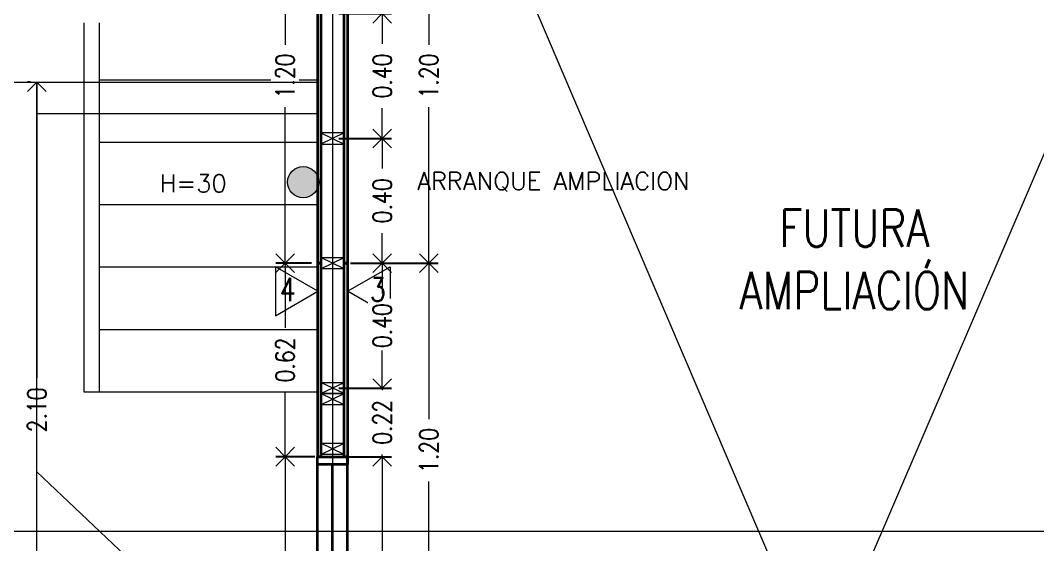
# Model space of a CAD drawing. Header units: metres. Extents: x -2 to 612, y -64 to 156.
# Drawn here: x 465.894 to 469.153, y 27.16 to 28.84 of the extents above; entities that cross this region are included whole.
import ezdxf

# ---------------------------------------------------------------- set-up
doc = ezdxf.new("R2010")
doc.units = ezdxf.units.M
doc.header["$LTSCALE"] = 5
doc.header["$MEASUREMENT"] = 0
doc.layers.get('0').update_dxf_attribs({"color": 30})
doc.layers.get('DEFPOINTS').update_dxf_attribs({"color": 210})
for name, color, linetype, lineweight in [('A-ANNO-DIMS', 3, 'Continuous', 18), ('A-ANNO-SYMB', 3, 'Continuous', 18), ('A-ANNO-TEXT', 3, 'Continuous', 18), ('A-ELEV-IDEN', 3, 'Continuous', 18), ('A-ELEV-MBE1', 7, 'Continuous', 35), ('A-FLOR-PATT', 8, 'Continuous', 18), ('A-FURN', 8, 'Continuous', 18), ('A-SECT-MCUT', 7, 'Continuous', 35), ('A-WALL-PATT', 8, 'Continuous', 18), ('A-WALL-STUD', 3, 'Continuous', 18)]:
    doc.layers.add(name, color=color, linetype=linetype, lineweight=lineweight)
doc.styles.add('E-ROMANS', font='romans.shx', dxfattribs={"width": 0.8})
doc.dimstyles.new('E-0050_ARW_12', dxfattribs={"dimscale": 0.001, "dimtxt": 60, "dimasz": 60, "dimexe": 30, "dimexo": 20, "dimgap": 30, "dimtad": 0, "dimzin": 0, "dimdsep": 46, "dimtxsty": 'E-ROMANS', "dimblk": 'OPEN90', "dimcen": 30, "dimclrd": 256, "dimclre": 256, "dimclrt": 256, "dimadec": 0, "dimazin": 0, "dimtfac": 1, "dimtmove": 1, "dimatfit": 3, "dimldrblk": 'OPEN90', "dimfxl": 1, "dimtfill": 1, "dimtolj": 1, "dimtzin": 0, "dimlwd": -1, "dimarcsym": 0})

# ---------------------------------------------------------------- blocks, each defined once
blk = doc.blocks.new('_Open90')
at = {"color": 0, "linetype": 'ByBlock', "lineweight": -2}
for p, q in [((0, 0), (-1, 0)), ((-0.5, 0.5), (0, 0)), ((0, 0), (-0.5, -0.5))]:
    blk.add_line(p, q, dxfattribs=at)
blk = doc.blocks.new('*D682')
at = {"layer": 'A-ANNO-DIMS', "lineweight": -2, "transparency": 16777216}
for p, q in [((465.9266, 28.6415), (465.9166, 28.6415)), ((465.9266, 26.5415), (465.9166, 26.5415))]:
    blk.add_line(p, q, dxfattribs=at)
at = {"layer": 'A-ANNO-DIMS', "transparency": 16777216}
for p, q in [((465.9466, 28.5815), (465.9466, 27.6947)), ((465.9466, 26.6015), (465.9466, 27.4884))]:
    blk.add_line(p, q, dxfattribs=at)
at = {"layer": 'DEFPOINTS', "color": 0, "transparency": 16777216}
for p in [(465.9466, 28.6415), (465.9466, 28.6415), (465.9466, 26.5415)]:
    blk.add_point(p, dxfattribs=at)
at = {"layer": 'A-ANNO-DIMS', "transparency": 16777216, "xscale": 0.06, "yscale": 0.06, "zscale": 0.06}
for p, rotation in [((465.9466, 28.6415), 90), ((465.9466, 26.5415), 270)]:
    blk.add_blockref('_Open90', p, dxfattribs=dict(at, rotation=rotation))
at = {"layer": 'A-ANNO-DIMS', "transparency": 16777216, "insert": (465.9466, 27.5915), "char_height": 0.06, "attachment_point": 5, "rotation": 90, "style": 'E-ROMANS', "bg_fill": 3, "box_fill_scale": 1.25, "bg_fill_color": 256, "bg_fill_true_color": 13158600, "bg_fill_transparency": 0}
blk.add_mtext('\\A1;2.10', dxfattribs=at)
blk = doc.blocks.new('*D595')
at = {"layer": 'A-ANNO-DIMS', "lineweight": -2, "transparency": 16777216}
for p, q in [((466.9621, 27.4415), (467.0829, 27.4415)), ((466.9141, 26.5665), (467.0829, 26.5665))]:
    blk.add_line(p, q, dxfattribs=at)
at = {"layer": 'A-ANNO-DIMS', "transparency": 16777216}
for p, q in [((467.0529, 27.3815), (467.0529, 27.1072)), ((467.0529, 26.6265), (467.0529, 26.9009))]:
    blk.add_line(p, q, dxfattribs=at)
at = {"layer": 'DEFPOINTS', "color": 0, "transparency": 16777216}
for p in [(466.9421, 27.4415), (467.0529, 27.4415), (466.8941, 26.5665)]:
    blk.add_point(p, dxfattribs=at)
at = {"layer": 'A-ANNO-DIMS', "transparency": 16777216, "xscale": 0.06, "yscale": 0.06, "zscale": 0.06}
for p, rotation in [((467.0529, 27.4415), 90), ((467.0529, 26.5665), 270)]:
    blk.add_blockref('_Open90', p, dxfattribs=dict(at, rotation=rotation))
at = {"layer": 'A-ANNO-DIMS', "transparency": 16777216, "insert": (467.0529, 27.004), "char_height": 0.06, "attachment_point": 5, "rotation": 90, "style": 'E-ROMANS', "bg_fill": 3, "box_fill_scale": 1.25, "bg_fill_color": 256, "bg_fill_true_color": 13158600, "bg_fill_transparency": 0}
blk.add_mtext('\\A1;0.87', dxfattribs=at)
blk = doc.blocks.new('*D596')
at = {"layer": 'A-ANNO-DIMS', "lineweight": -2, "transparency": 16777216}
for p, q in [((466.9141, 28.4615), (467.0829, 28.4615)), ((466.9516, 28.0615), (467.0829, 28.0615))]:
    blk.add_line(p, q, dxfattribs=at)
at = {"layer": 'A-ANNO-DIMS', "transparency": 16777216}
for p, q in [((467.0529, 28.4015), (467.0529, 28.3647)), ((467.0529, 28.1215), (467.0529, 28.1584))]:
    blk.add_line(p, q, dxfattribs=at)
at = {"layer": 'DEFPOINTS', "color": 0, "transparency": 16777216}
for p in [(466.8941, 28.4615), (467.0529, 28.4615), (466.9316, 28.0615)]:
    blk.add_point(p, dxfattribs=at)
at = {"layer": 'A-ANNO-DIMS', "transparency": 16777216, "xscale": 0.06, "yscale": 0.06, "zscale": 0.06}
for p, rotation in [((467.0529, 28.4615), 90), ((467.0529, 28.0615), 270)]:
    blk.add_blockref('_Open90', p, dxfattribs=dict(at, rotation=rotation))
at = {"layer": 'A-ANNO-DIMS', "transparency": 16777216, "insert": (467.0529, 28.2615), "char_height": 0.06, "attachment_point": 5, "rotation": 90, "style": 'E-ROMANS', "bg_fill": 3, "box_fill_scale": 1.25, "bg_fill_color": 256, "bg_fill_true_color": 13158600, "bg_fill_transparency": 0}
blk.add_mtext('\\A1;0.40', dxfattribs=at)
blk = doc.blocks.new('*D597')
at = {"layer": 'A-ANNO-DIMS', "lineweight": -2, "transparency": 16777216}
for p, q in [((466.9141, 28.8615), (467.0829, 28.8615)), ((466.9141, 28.4615), (467.0829, 28.4615))]:
    blk.add_line(p, q, dxfattribs=at)
at = {"layer": 'A-ANNO-DIMS', "transparency": 16777216}
for p, q in [((467.0529, 28.8015), (467.0529, 28.7647)), ((467.0529, 28.5215), (467.0529, 28.5584))]:
    blk.add_line(p, q, dxfattribs=at)
at = {"layer": 'DEFPOINTS', "color": 0, "transparency": 16777216}
for p in [(466.8941, 28.8615), (467.0529, 28.8615), (466.8941, 28.4615)]:
    blk.add_point(p, dxfattribs=at)
at = {"layer": 'A-ANNO-DIMS', "transparency": 16777216, "xscale": 0.06, "yscale": 0.06, "zscale": 0.06}
for p, rotation in [((467.0529, 28.8615), 90), ((467.0529, 28.4615), 270)]:
    blk.add_blockref('_Open90', p, dxfattribs=dict(at, rotation=rotation))
at = {"layer": 'A-ANNO-DIMS', "transparency": 16777216, "insert": (467.0529, 28.6615), "char_height": 0.06, "attachment_point": 5, "rotation": 90, "style": 'E-ROMANS', "bg_fill": 3, "box_fill_scale": 1.25, "bg_fill_color": 256, "bg_fill_true_color": 13158600, "bg_fill_transparency": 0}
blk.add_mtext('\\A1;0.40', dxfattribs=at)
blk = doc.blocks.new('*D1228')
at = {"layer": 'A-ANNO-DIMS', "lineweight": -2, "transparency": 16777216}
for p, q in [((466.9616, 28.0615), (467.2324, 28.0615)), ((466.9616, 26.8615), (467.2324, 26.8615))]:
    blk.add_line(p, q, dxfattribs=at)
at = {"layer": 'A-ANNO-DIMS', "transparency": 16777216}
for p, q in [((467.2024, 28.0015), (467.2024, 27.5613)), ((467.2024, 26.9215), (467.2024, 27.3618))]:
    blk.add_line(p, q, dxfattribs=at)
at = {"layer": 'DEFPOINTS', "color": 0, "transparency": 16777216}
for p in [(466.9416, 28.0615), (467.2024, 28.0615), (466.9416, 26.8615)]:
    blk.add_point(p, dxfattribs=at)
at = {"layer": 'A-ANNO-DIMS', "transparency": 16777216, "xscale": 0.06, "yscale": 0.06, "zscale": 0.06}
for p, rotation in [((467.2024, 28.0615), 90), ((467.2024, 26.8615), 270)]:
    blk.add_blockref('_Open90', p, dxfattribs=dict(at, rotation=rotation))
at = {"layer": 'A-ANNO-DIMS', "transparency": 16777216, "insert": (467.2024, 27.4615), "char_height": 0.06, "attachment_point": 5, "rotation": 90, "style": 'E-ROMANS', "bg_fill": 3, "box_fill_scale": 1.25, "bg_fill_color": 256, "bg_fill_true_color": 13158600, "bg_fill_transparency": 0}
blk.add_mtext('\\A1;1.20', dxfattribs=at)
blk = doc.blocks.new('*D1229')
at = {"layer": 'A-ANNO-DIMS', "lineweight": -2, "transparency": 16777216}
for p, q in [((466.9616, 29.2615), (467.2324, 29.2615)), ((466.9616, 28.0615), (467.2324, 28.0615))]:
    blk.add_line(p, q, dxfattribs=at)
at = {"layer": 'A-ANNO-DIMS', "transparency": 16777216}
for p, q in [((467.2024, 29.2015), (467.2024, 28.7613)), ((467.2024, 28.1215), (467.2024, 28.5618))]:
    blk.add_line(p, q, dxfattribs=at)
at = {"layer": 'DEFPOINTS', "color": 0, "transparency": 16777216}
for p in [(466.9416, 29.2615), (467.2024, 29.2615), (466.9416, 28.0615)]:
    blk.add_point(p, dxfattribs=at)
at = {"layer": 'A-ANNO-DIMS', "transparency": 16777216, "xscale": 0.06, "yscale": 0.06, "zscale": 0.06}
for p, rotation in [((467.2024, 29.2615), 90), ((467.2024, 28.0615), 270)]:
    blk.add_blockref('_Open90', p, dxfattribs=dict(at, rotation=rotation))
at = {"layer": 'A-ANNO-DIMS', "transparency": 16777216, "insert": (467.2024, 28.6615), "char_height": 0.06, "attachment_point": 5, "rotation": 90, "style": 'E-ROMANS', "bg_fill": 3, "box_fill_scale": 1.25, "bg_fill_color": 256, "bg_fill_true_color": 13158600, "bg_fill_transparency": 0}
blk.add_mtext('\\A1;1.20', dxfattribs=at)
blk = doc.blocks.new('*D1205')
at = {"layer": 'A-ANNO-DIMS', "lineweight": -2, "transparency": 16777216}
for p, q in [((466.8266, 28.0615), (466.7118, 28.0615)), ((466.8266, 27.4415), (466.7118, 27.4415))]:
    blk.add_line(p, q, dxfattribs=at)
at = {"layer": 'A-ANNO-DIMS', "transparency": 16777216}
for p, q in [((466.7418, 28.0015), (466.7418, 27.8547)), ((466.7418, 27.5015), (466.7418, 27.6484))]:
    blk.add_line(p, q, dxfattribs=at)
at = {"layer": 'DEFPOINTS', "color": 0, "transparency": 16777216}
for p in [(466.7418, 28.0615), (466.8466, 28.0615), (466.8466, 27.4415)]:
    blk.add_point(p, dxfattribs=at)
at = {"layer": 'A-ANNO-DIMS', "transparency": 16777216, "xscale": 0.06, "yscale": 0.06, "zscale": 0.06}
for p, rotation in [((466.7418, 28.0615), 90), ((466.7418, 27.4415), 270)]:
    blk.add_blockref('_Open90', p, dxfattribs=dict(at, rotation=rotation))
at = {"layer": 'A-ANNO-DIMS', "transparency": 16777216, "insert": (466.7418, 27.7515), "char_height": 0.06, "attachment_point": 5, "rotation": 90, "style": 'E-ROMANS', "bg_fill": 3, "box_fill_scale": 1.25, "bg_fill_color": 256, "bg_fill_true_color": 13158600, "bg_fill_transparency": 0}
blk.add_mtext('\\A1;0.62', dxfattribs=at)
blk = doc.blocks.new('*D1206')
at = {"layer": 'A-ANNO-DIMS', "lineweight": -2, "transparency": 16777216}
for p, q in [((466.8266, 29.2615), (466.7118, 29.2615)), ((466.8266, 28.0615), (466.7118, 28.0615))]:
    blk.add_line(p, q, dxfattribs=at)
at = {"layer": 'A-ANNO-DIMS', "transparency": 16777216}
for p, q in [((466.7418, 29.2015), (466.7418, 28.7613)), ((466.7418, 28.1215), (466.7418, 28.5618))]:
    blk.add_line(p, q, dxfattribs=at)
at = {"layer": 'DEFPOINTS', "color": 0, "transparency": 16777216}
for p in [(466.7418, 29.2615), (466.8466, 29.2615), (466.8466, 28.0615)]:
    blk.add_point(p, dxfattribs=at)
at = {"layer": 'A-ANNO-DIMS', "transparency": 16777216, "xscale": 0.06, "yscale": 0.06, "zscale": 0.06}
for p, rotation in [((466.7418, 29.2615), 90), ((466.7418, 28.0615), 270)]:
    blk.add_blockref('_Open90', p, dxfattribs=dict(at, rotation=rotation))
at = {"layer": 'A-ANNO-DIMS', "transparency": 16777216, "insert": (466.7418, 28.6615), "char_height": 0.06, "attachment_point": 5, "rotation": 90, "style": 'E-ROMANS', "bg_fill": 3, "box_fill_scale": 1.25, "bg_fill_color": 256, "bg_fill_true_color": 13158600, "bg_fill_transparency": 0}
blk.add_mtext('\\A1;1.20', dxfattribs=at)
blk = doc.blocks.new('*D1143')
at = {"layer": 'A-ANNO-DIMS', "lineweight": -2, "transparency": 16777216}
for p, q in [((466.9516, 28.0615), (467.0829, 28.0615)), ((466.9516, 27.6615), (467.0829, 27.6615))]:
    blk.add_line(p, q, dxfattribs=at)
at = {"layer": 'A-ANNO-DIMS', "transparency": 16777216}
for p, q in [((467.0529, 28.0015), (467.0529, 27.9647)), ((467.0529, 27.7215), (467.0529, 27.7584))]:
    blk.add_line(p, q, dxfattribs=at)
at = {"layer": 'DEFPOINTS', "color": 0, "transparency": 16777216}
for p in [(466.9316, 28.0615), (466.9316, 27.6615), (467.0529, 27.6615)]:
    blk.add_point(p, dxfattribs=at)
at = {"layer": 'A-ANNO-DIMS', "transparency": 16777216, "xscale": 0.06, "yscale": 0.06, "zscale": 0.06}
for p, rotation in [((467.0529, 28.0615), 90), ((467.0529, 27.6615), 270)]:
    blk.add_blockref('_Open90', p, dxfattribs=dict(at, rotation=rotation))
at = {"layer": 'A-ANNO-DIMS', "transparency": 16777216, "insert": (467.0529, 27.8615), "char_height": 0.06, "attachment_point": 5, "rotation": 90, "style": 'E-ROMANS', "bg_fill": 3, "box_fill_scale": 1.25, "bg_fill_color": 256, "bg_fill_true_color": 13158600, "bg_fill_transparency": 0}
blk.add_mtext('\\A1;0.40', dxfattribs=at)
blk = doc.blocks.new('*D394')
at = {"layer": 'A-ANNO-DIMS', "transparency": 16777216}
for p, q in [((467.0529, 27.7215), (467.0529, 27.7815)), ((467.0529, 27.6615), (467.0529, 27.6547)), ((467.0529, 27.4415), (467.0529, 27.4484)), ((467.0529, 27.3815), (467.0529, 27.3215))]:
    blk.add_line(p, q, dxfattribs=at)
at = {"layer": 'A-ANNO-DIMS', "lineweight": -2, "transparency": 16777216}
for p, q in [((466.9141, 27.6615), (467.0829, 27.6615)), ((466.9141, 27.4415), (467.0829, 27.4415))]:
    blk.add_line(p, q, dxfattribs=at)
at = {"layer": 'DEFPOINTS', "color": 0, "transparency": 16777216}
for p in [(466.8941, 27.6615), (466.8941, 27.4415), (467.0529, 27.4415)]:
    blk.add_point(p, dxfattribs=at)
at = {"layer": 'A-ANNO-DIMS', "transparency": 16777216, "xscale": 0.06, "yscale": 0.06, "zscale": 0.06}
for p, rotation in [((467.0529, 27.6615), 270), ((467.0529, 27.4415), 90)]:
    blk.add_blockref('_Open90', p, dxfattribs=dict(at, rotation=rotation))
at = {"layer": 'A-ANNO-DIMS', "transparency": 16777216, "insert": (467.0529, 27.5515), "char_height": 0.06, "attachment_point": 5, "rotation": 90, "style": 'E-ROMANS', "bg_fill": 3, "box_fill_scale": 1.25, "bg_fill_color": 256, "bg_fill_true_color": 13158600, "bg_fill_transparency": 0}
blk.add_mtext('\\A1;0.22', dxfattribs=at)
blk = doc.blocks.new('*D397')
at = {"layer": 'A-ANNO-DIMS', "lineweight": -2, "transparency": 16777216}
for p, q in [((466.8366, 27.4415), (466.7118, 27.4415)), ((466.8366, 26.5915), (466.7118, 26.5915))]:
    blk.add_line(p, q, dxfattribs=at)
at = {"layer": 'A-ANNO-DIMS', "transparency": 16777216}
for p, q in [((466.7418, 27.3815), (466.7418, 27.1197)), ((466.7418, 26.6515), (466.7418, 26.9134))]:
    blk.add_line(p, q, dxfattribs=at)
at = {"layer": 'DEFPOINTS', "color": 0, "transparency": 16777216}
for p in [(466.7418, 27.4415), (466.8566, 27.4415), (466.8566, 26.5915)]:
    blk.add_point(p, dxfattribs=at)
at = {"layer": 'A-ANNO-DIMS', "transparency": 16777216, "xscale": 0.06, "yscale": 0.06, "zscale": 0.06}
for p, rotation in [((466.7418, 27.4415), 90), ((466.7418, 26.5915), 270)]:
    blk.add_blockref('_Open90', p, dxfattribs=dict(at, rotation=rotation))
at = {"layer": 'A-ANNO-DIMS', "transparency": 16777216, "insert": (466.7418, 27.0165), "char_height": 0.06, "attachment_point": 5, "rotation": 90, "style": 'E-ROMANS', "bg_fill": 3, "box_fill_scale": 1.25, "bg_fill_color": 256, "bg_fill_true_color": 13158600, "bg_fill_transparency": 0}
blk.add_mtext('\\A1;0.85', dxfattribs=at)

msp = doc.modelspace()

# ---------------------------------------------------------------- hatches: boundary and pattern name
at = {"layer": 'A-FLOR-PATT'}
h = msp.add_hatch(color=256, dxfattribs=at)
edge = h.paths.add_edge_path()
edge.add_arc((466.79978, 28.32147), 0.05, 0, 360)

# ---------------------------------------------------------------- linework, layer by layer
at = {"layer": 'A-ANNO-SYMB'}
msp.add_line((466.89407, 33.22033), (466.89407, 21.94692), dxfattribs=at)
msp.add_circle((466.79978, 28.32147), 0.05, dxfattribs=at)
at = {"layer": 'A-ELEV-IDEN'}
for p, q in [((466.95257, 30.26054), (469.94157, 23.26153)), ((466.95257, 23.23954), (469.94157, 30.20104)), ((466.09657, 28.83178), (466.09657, 27.64954)), ((466.14657, 28.83178), (466.14657, 27.64954))]:
    msp.add_line(p, q, dxfattribs=at)
for points in [[(466.14657, 28.64954), (466.84657, 28.64954)], [(466.14657, 28.44954), (466.84657, 28.44954)], [(466.14657, 28.24954), (466.84657, 28.24954)], [(466.14657, 28.04954), (466.84657, 28.04954)], [(466.14657, 27.84954), (466.84657, 27.84954)]]:
    msp.add_lwpolyline(points, dxfattribs=at)
at = {"layer": 'A-SECT-MCUT'}
for points in [[(466.85657, 29.26154), (466.85656, 28.06154), (466.84656, 28.06154), (466.84657, 29.26154)], [(466.94156, 29.26154), (466.94156, 28.06154), (466.93156, 28.06154), (466.93156, 29.26154)], [(466.85657, 28.06154), (466.85658, 27.44153), (466.84658, 27.44153), (466.84657, 28.06154)], [(466.94157, 28.06154), (466.94158, 27.44154), (466.93158, 27.44154), (466.93157, 28.06154)]]:
    msp.add_lwpolyline(points, close=True, dxfattribs=at)
at = {"layer": 'A-WALL-PATT', "ltscale": 0.1}
msp.add_line((466.89407, 28.03654), (466.89406, 27.68654), dxfattribs=at)

# ---------------------------------------------------------------- texts
at = {"layer": 'A-ANNO-SYMB', "style": 'E-ROMANS'}
for s, height, p in [('H=30', 0.056887, (466.34016, 28.28901)), ('ARRANQUE AMPLIACION', 0.0568867, (467.16528, 28.29643))]:
    msp.add_text(s, height=height, dxfattribs=at).set_placement(p)
at = {"layer": 'A-ANNO-TEXT', "insert": (468.56585, 28.07395), "char_height": 0.12, "attachment_point": 5, "style": 'E-ROMANS'}
msp.add_mtext('\\pi-0.36,l0.36,t0.36;FUTURA\\PAMPLIACIÓN', dxfattribs=at)

# ---------------------------------------------------------------- dimensions: what is measured, and where the dimension line sits
at = {"layer": 'A-ANNO-DIMS'}
dim = msp.add_linear_dim(base=(465.94656, 28.64152), p1=(465.94656, 26.54152), p2=(465.94656, 28.64152), angle=90, dimstyle='E-0050_ARW_12', dxfattribs=at)
dim.commit()
dim.dimension.update_dxf_attribs({"geometry": '*D682', "text_midpoint": (465.94656, 27.59152)})

# ---------------------------------------------------------------- next in the draw order: linework, layer by layer
at = {"layer": 'A-ANNO-SYMB'}
msp.add_line((465.94656, 28.54152), (465.94656, 28.64152), dxfattribs=at)
msp.add_line((465.94656, 28.54152), (465.94656, 28.64152), dxfattribs=at)
at = {"layer": 'A-FURN'}
msp.add_line((465.94656, 26.54152), (465.94656, 28.54152), dxfattribs=at)

# ---------------------------------------------------------------- next in the draw order: dimensions: what is measured, and where the dimension line sits
at = {"layer": 'A-ANNO-DIMS'}
for base, p1, p2, picture, middle in [((467.05287, 28.46154), (466.93156, 28.06154), (466.89406, 28.46154), '*D596', (467.05287, 28.26154)), ((466.74183, 28.06154), (466.84658, 27.44153), (466.84656, 28.06154), '*D1205', (466.74183, 27.75154)), ((467.052871, 27.441537), (466.894067, 26.566539), (466.942062, 27.441537), '*D595', (467.052871, 27.004038))]:
    dim = msp.add_linear_dim(base=base, p1=p1, p2=p2, angle=90, dimstyle='E-0050_ARW_12', dxfattribs=at)
    dim.commit()
    dim.dimension.update_dxf_attribs({"geometry": picture, "text_midpoint": middle})

# ---------------------------------------------------------------- next in the draw order: linework, layer by layer
at = {"layer": 'A-ELEV-IDEN'}
msp.add_line((466.09657, 27.64954), (466.84657, 27.64954), dxfattribs=at)
at = {"layer": 'A-ELEV-MBE1'}
msp.add_line((466.84606, 26.59154), (466.84606, 27.44154), dxfattribs=at)
at = {"layer": 'A-ELEV-MBE1', "linetype": 'Continuous'}
msp.add_line((466.89356, 26.61654), (466.89356, 27.41603), dxfattribs=at)
at = {"layer": 'A-WALL-PATT', "ltscale": 0.1}
msp.add_line((466.89407, 28.43654), (466.89406, 28.08654), dxfattribs=at)

# ---------------------------------------------------------------- next in the draw order: texts
at = {"layer": 'A-ANNO-TEXT', "insert": (466.75016, 27.97735), "char_height": 0.075, "attachment_point": 5, "rotation": 0.00048, "style": 'E-ROMANS'}
msp.add_mtext('\\pi-0.45,l0.45,t0.45;4', dxfattribs=at)

# ---------------------------------------------------------------- next in the draw order: dimensions: what is measured, and where the dimension line sits
at = {"layer": 'A-ANNO-DIMS'}
for base, p1, p2, picture, middle in [((466.74183, 29.26154), (466.84656, 28.06154), (466.84657, 29.26154), '*D1206', (466.74183, 28.66154)), ((467.05287, 28.86154), (466.89406, 28.46154), (466.89407, 28.86154), '*D597', (467.05287, 28.66154)), ((467.2024, 28.06154), (466.94156, 26.86154), (466.94157, 28.06154), '*D1228', (467.2024, 27.46154))]:
    dim = msp.add_linear_dim(base=base, p1=p1, p2=p2, angle=90, dimstyle='E-0050_ARW_12', dxfattribs=at)
    dim.commit()
    dim.dimension.update_dxf_attribs({"geometry": picture, "text_midpoint": middle})

# ---------------------------------------------------------------- next in the draw order: linework, layer by layer
at = {"layer": 'A-ANNO-SYMB'}
for p, q in [((465.14656, 28.64152), (466.84656, 28.64152)), ((465.94656, 28.64152), (466.84656, 28.64152)), ((478.32254, 27.20204), (455.48822, 27.20204))]:
    msp.add_line(p, q, dxfattribs=at)
at = {"layer": 'A-ANNO-TEXT'}
msp.add_lwpolyline([(466.84706, 27.9717), (466.7112, 28.05014), (466.7112, 27.89326)], close=True, dxfattribs=at)
at = {"layer": 'A-ELEV-MBE1'}
msp.add_line((466.94206, 26.59154), (466.94206, 27.44154), dxfattribs=at)
msp.add_lwpolyline([(466.84606, 27.41653), (466.84606, 27.44153), (466.94206, 27.44154), (466.94206, 27.41654)], close=True, dxfattribs=at)
at = {"layer": 'A-FURN'}
msp.add_line((465.94656, 28.54152), (466.84656, 28.54152), dxfattribs=at)
at = {"layer": 'A-WALL-PATT', "ltscale": 0.1}
msp.add_line((466.89407, 28.83654), (466.89407, 28.48654), dxfattribs=at)

# ---------------------------------------------------------------- next in the draw order: texts
at = {"layer": 'A-ANNO-TEXT', "insert": (467.03897, 27.97735), "char_height": 0.075, "attachment_point": 5, "rotation": 359.99952, "style": 'E-ROMANS'}
msp.add_mtext('\\pi-0.45,l0.45,t0.45;3', dxfattribs=at)

# ---------------------------------------------------------------- next in the draw order: dimensions: what is measured, and where the dimension line sits
at = {"layer": 'A-ANNO-DIMS'}
dim = msp.add_linear_dim(base=(467.20241, 29.26154), p1=(466.94157, 28.06154), p2=(466.94156, 29.26154), angle=90, dimstyle='E-0050_ARW_12', dxfattribs=at)
dim.commit()
dim.dimension.update_dxf_attribs({"geometry": '*D1229', "text_midpoint": (467.20241, 28.66154)})

# ---------------------------------------------------------------- next in the draw order: linework, layer by layer
at = {"layer": 'A-ANNO-TEXT'}
msp.add_lwpolyline([(466.94206, 27.9717), (467.07792, 28.05014), (467.07792, 27.89326)], close=True, dxfattribs=at)
at = {"layer": 'A-WALL-STUD'}
for p, q in [((466.93156, 28.47954), (466.85656, 28.44354)), ((466.85656, 28.47954), (466.93156, 28.44354))]:
    msp.add_line(p, q, dxfattribs=at)
msp.add_lwpolyline([(466.93156, 28.47954), (466.85656, 28.47954), (466.85656, 28.44354), (466.93156, 28.44354)], close=True, dxfattribs=at)

# ---------------------------------------------------------------- next in the draw order: dimensions: what is measured, and where the dimension line sits
at = {"layer": 'A-ANNO-DIMS'}
dim = msp.add_linear_dim(base=(466.74184, 27.44154), p1=(466.85657, 26.59154), p2=(466.85658, 27.44154), angle=90, dimstyle='E-0050_ARW_12', dxfattribs=at)
dim.commit()
dim.dimension.update_dxf_attribs({"geometry": '*D397', "text_midpoint": (466.74184, 27.01654)})

# ---------------------------------------------------------------- next in the draw order: linework, layer by layer
at = {"layer": 'A-FURN'}
for p, q in [((466.84656, 28.54152), (466.84656, 26.54152)), ((466.84656, 26.54152), (465.94656, 27.39254))]:
    msp.add_line(p, q, dxfattribs=at)

# ---------------------------------------------------------------- next in the draw order: dimensions: what is measured, and where the dimension line sits
at = {"layer": 'A-ANNO-DIMS'}
dim = msp.add_linear_dim(base=(467.05287, 27.66154), p1=(466.93157, 28.06154), p2=(466.93156, 27.66154), angle=90, dimstyle='E-0050_ARW_12', dxfattribs=at)
dim.commit()
dim.dimension.update_dxf_attribs({"geometry": '*D1143', "text_midpoint": (467.05287, 27.86154)})

# ---------------------------------------------------------------- next in the draw order: linework, layer by layer
at = {"layer": 'A-WALL-STUD'}
for p, q in [((466.93156, 28.04354), (466.85656, 28.07954)), ((466.85656, 28.04354), (466.93156, 28.07954))]:
    msp.add_line(p, q, dxfattribs=at)
msp.add_lwpolyline([(466.93156, 28.04354), (466.85656, 28.04354), (466.85656, 28.07954), (466.93156, 28.07954)], close=True, dxfattribs=at)

# ---------------------------------------------------------------- next in the draw order: dimensions: what is measured, and where the dimension line sits
at = {"layer": 'A-ANNO-DIMS'}
dim = msp.add_linear_dim(base=(467.05287, 27.44154), p1=(466.89406, 27.66154), p2=(466.89408, 27.44154), angle=90, dimstyle='E-0050_ARW_12', dxfattribs=at)
dim.commit()
dim.dimension.update_dxf_attribs({"geometry": '*D394', "text_midpoint": (467.05287, 27.55154)})

# ---------------------------------------------------------------- next in the draw order: linework, layer by layer
at = {"layer": 'A-WALL-PATT', "ltscale": 0.1}
msp.add_line((466.89407, 27.60754), (466.89407, 27.49154), dxfattribs=at)
at = {"layer": 'A-WALL-STUD'}
for p, q in [((466.93156, 27.64354), (466.85656, 27.67954)), ((466.85656, 27.64354), (466.93156, 27.67954)), ((466.93156, 27.60754), (466.85656, 27.64354)), ((466.85656, 27.60754), (466.93156, 27.64354)), ((466.93158, 27.44854), (466.85658, 27.48454)), ((466.85658, 27.44854), (466.93158, 27.48454))]:
    msp.add_line(p, q, dxfattribs=at)
for points in [[(466.93156, 27.64354), (466.85656, 27.64354), (466.85656, 27.67954), (466.93156, 27.67954)], [(466.93156, 27.60754), (466.85656, 27.60754), (466.85656, 27.64354), (466.93156, 27.64354)], [(466.93158, 27.44854), (466.85658, 27.44854), (466.85658, 27.48454), (466.93158, 27.48454)]]:
    msp.add_lwpolyline(points, close=True, dxfattribs=at)

doc.saveas('drawing.dxf')
